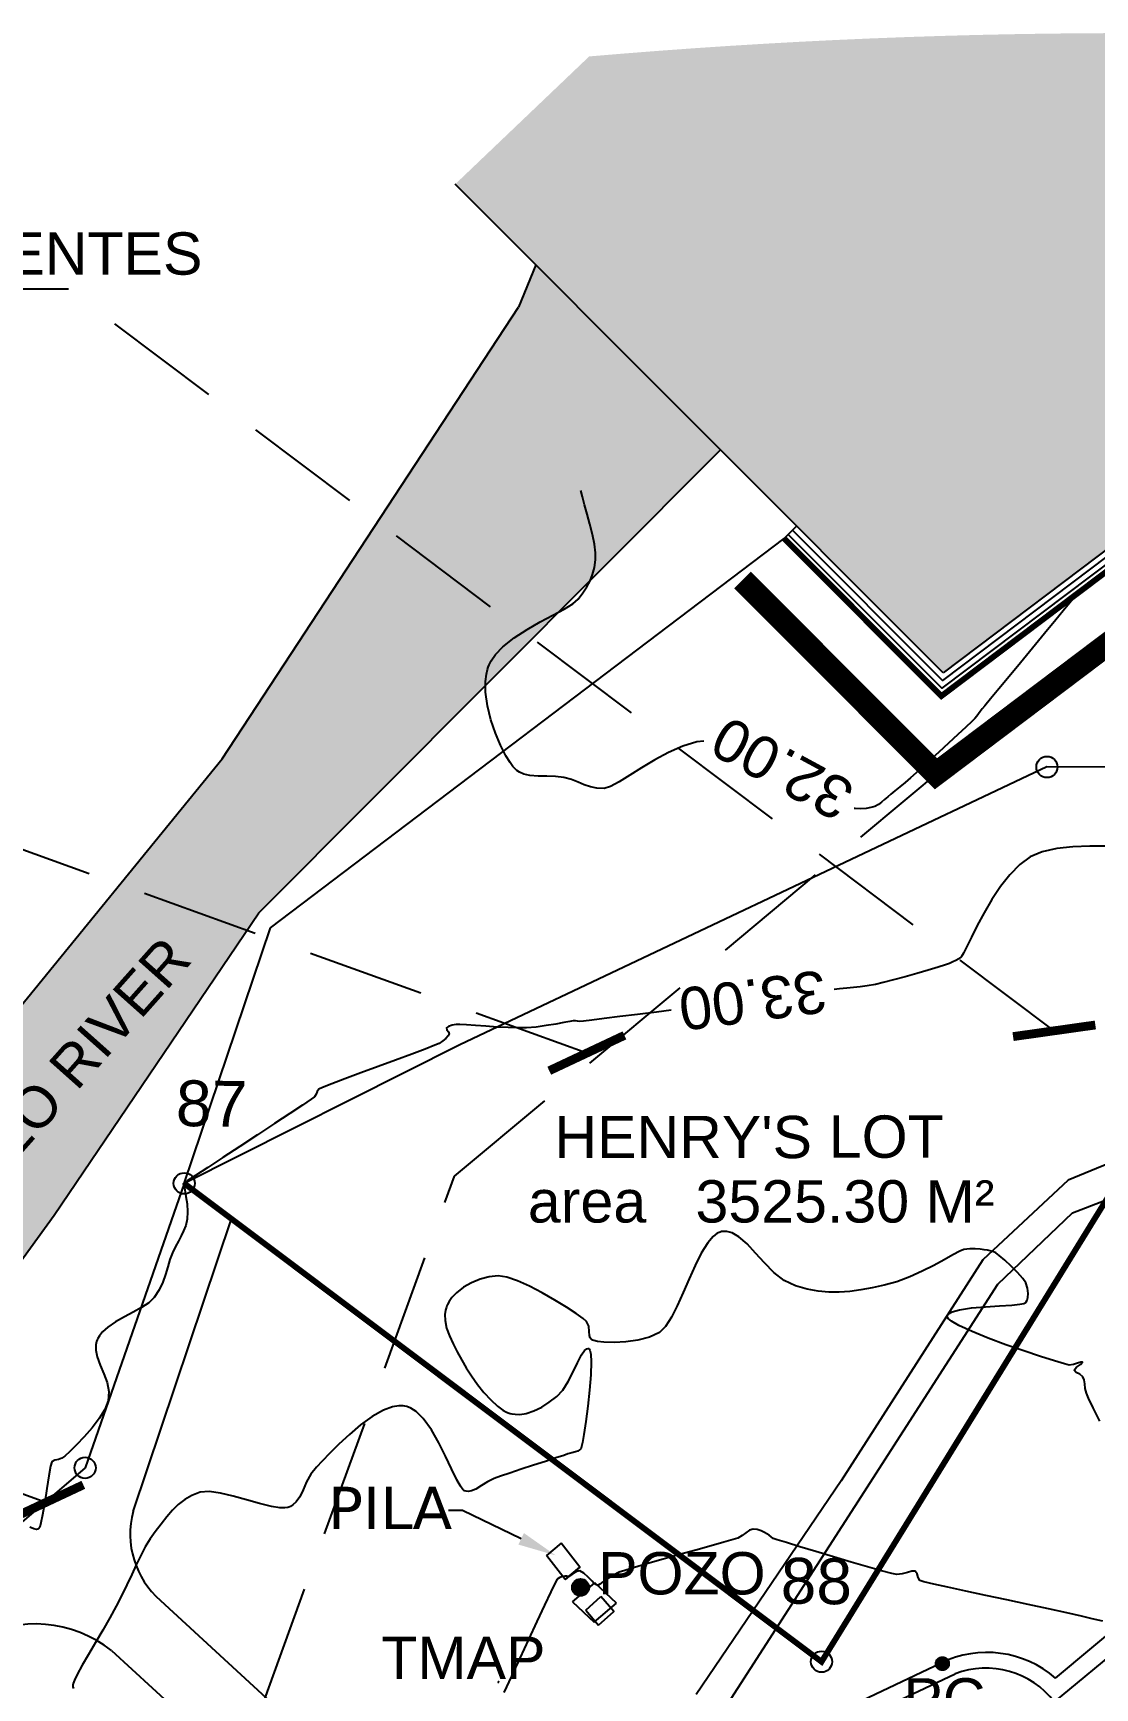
# Model space of a CAD drawing. Header units: millimetres. Extents: x 648844 to 649530, y 1246379 to 1246752.
# Drawn here: x 648963.3 to 649053.6, y 1246611.2 to 1246752 of the extents above; entities that cross this region are included whole.
import ezdxf
from ezdxf.enums import TextEntityAlignment as Align

# ---------------------------------------------------------------- set-up
doc = ezdxf.new("R2010")
doc.units = ezdxf.units.MM
doc.header["$LTSCALE"] = 20
doc.header["$MEASUREMENT"] = 0
for name, pattern in [('ACAD_ISO06W100', [36, 24, -3, 0, -3, 0, -3, 0, -3]), ('CENTER', [50.800000000000004, 31.75, -6.35, 6.35, -6.35]), ('HIDDEN', [0.375, 0.25, -0.125])]:
    doc.linetypes.add(name, pattern=pattern)
doc.layers.get('0').update_dxf_attribs({"linetype": 'CONTINUOUS'})
for name, color, linetype in [('acera', 8, 'CONTINUOUS'), ('ANDENES-TITO', 2, 'CONTINUOUS'), ('CAMINO', 6, 'CONTINUOUS'), ('CASA', 4, 'CONTINUOUS'), ('CONT-MJR2', 9, 'CONTINUOUS'), ('CONT-MNR2', 9, 'CONTINUOUS'), ('LAGO', 5, 'CONTINUOUS'), ('PE', 3, 'CONTINUOUS'), ('PI', 2, 'CONTINUOUS'), ('POLGENERAL', 4, 'CONTINUOUS'), ('POLIGONAL', 1, 'CONTINUOUS'), ('quebrada', 5, 'CONTINUOUS'), ('TANQUE', 5, 'CONTINUOUS'), ('TECHOS-CASITAS-REALES', 30, 'CONTINUOUS'), ('TEXTO', 3, 'CONTINUOUS')]:
    doc.layers.add(name, color=color, linetype=linetype)
doc.styles.add('MINIMO', font='arial.ttf', dxfattribs={"height": 3.6})
doc.styles.add('ROTULOS', font='arial.ttf', dxfattribs={"height": 3.9})
doc.styles.add('STYLE1', font='romand.shx')
doc.dimstyles.new('COTAS', dxfattribs={"dimtxt": 2.25, "dimasz": 2, "dimexe": 2, "dimexo": 1, "dimgap": 0.75, "dimtad": 1, "dimzin": 1, "dimdsep": 46, "dimtxsty": 'STYLE1', "dimblk": 'ARCHTICK', "dimcen": 2, "dimdle": 2, "dimclrd": 256, "dimclre": 256, "dimclrt": 2, "dimadec": 0, "dimazin": 0, "dimtfac": 1, "dimtix": 1, "dimtmove": 2, "dimatfit": 3, "dimldrblk": 'ARCHTICK', "dimfxl": 1, "dimlwd": -1, "dimlwe": -1, "dimarcsym": 0})

# ---------------------------------------------------------------- blocks, each defined once
blk = doc.blocks.new('*U3723')
at = {"layer": 'CONT-MNR2', "elevation": 32, "flags": 128}
for points in [[(646333.0016771115, 1246943.877862627), (646332.415182551, 1246943.816009126), (646331.2124305125, 1246943.457216586), (646330.0080969346, 1246942.928619154), (646328.8339062275, 1246942.295871135), (646327.7215828011, 1246941.624626836), (646326.7028510651, 1246940.980540562), (646325.8094354298, 1246940.429266618), (646325.0730603052, 1246940.03645931), (646324.5254501009, 1246939.867772944), (646323.907123994, 1246939.879423384), (646323.3561862943, 1246939.995202184), (646322.8367597007, 1246940.18001549), (646322.3129669111, 1246940.398769451), (646321.7489306243, 1246940.616370213), (646321.108773539, 1246940.797723924), (646320.3968538627, 1246940.888670141), (646319.6594636398, 1246940.902070525), (646318.923626323, 1246940.903364382), (646318.216365365, 1246940.957991017), (646317.6892913372, 1246941.084067138), (646317.3256609605, 1246941.248663811), (646317.1015669259, 1246941.399599824), (646316.9956663363, 1246941.488999843), (646316.9247433088, 1246941.557703656), (646316.7732126425, 1246941.728908225), (646316.5260991524, 1246942.06419338), (646316.171925154, 1246942.640893723), (646315.7158925765, 1246943.534056462), (646315.2792413129, 1246944.571873549), (646314.8985883408, 1246945.704227845), (646314.6105506397, 1246946.881002212), (646314.4517451875, 1246948.052079511), (646314.4423546547, 1246948.951160745), (646314.5162464599, 1246949.586593624), (646314.6084420364, 1246949.985688132), (646314.6682989441, 1246950.176674352), (646314.7399549778, 1246950.36318302), (646314.9237336369, 1246950.72770228), (646315.2909125123, 1246951.253447705), (646315.9242690123, 1246951.91577198), (646316.8891135852, 1246952.682800083), (646317.9712468317, 1246953.383833588), (646319.0902054872, 1246954.020636903), (646320.1655262877, 1246954.594974434), (646321.1167459682, 1246955.108610589), (646321.8634012649, 1246955.563309775), (646322.3250289132, 1246955.9608364), (646322.7286016685, 1246956.497525814), (646323.0645960176, 1246957.013526278), (646323.3362433984, 1246957.530614281), (646323.5467752477, 1246958.070566313), (646323.699423003, 1246958.655158863), (646323.7974181019, 1246959.306168421), (646323.7952976832, 1246959.908636102), (646323.6983114862, 1246960.646601387), (646323.5319504119, 1246961.471730641), (646323.3217053601, 1246962.335690232), (646323.0930672318, 1246963.190146524), (646322.8715269278, 1246963.986765887), (646322.6825753486, 1246964.677214685), (646322.5517033946, 1246965.213159285)], [(646365.0409203813, 1246956.737075863), (646364.9602864049, 1246956.639365601), (646364.7690516723, 1246956.407667797), (646364.41364784, 1246955.977130392), (646363.8296354325, 1246955.269731547), (646362.9607994908, 1246954.217387136), (646361.9872258594, 1246953.038177886), (646360.9619580051, 1246951.796291292), (646359.9380393948, 1246950.555914851), (646358.9685134945, 1246949.381236059), (646358.1064237711, 1246948.336442411), (646357.404813691, 1246947.485721403), (646356.9167267211, 1246946.893260533), (646356.6952063276, 1246946.623247295), (646356.5254406874, 1246946.404086558), (646356.383291584, 1246946.211747466), (646356.2373941581, 1246946.022947587), (646356.0563835509, 1246945.814404487), (646355.8008089699, 1246945.563548417), (646355.2923787143, 1246945.082713151), (646354.6049997892, 1246944.440234825), (646353.8125791992, 1246943.704449573), (646352.9890239491, 1246942.94369353), (646352.208241044, 1246942.226302832), (646351.5441374884, 1246941.620613615), (646351.0706202874, 1246941.194962013), (646350.5950842549, 1246940.778616346), (646350.1240067314, 1246940.373648162), (646349.6763301558, 1246939.994744358), (646349.2709969674, 1246939.656591827), (646348.9269496056, 1246939.373877463), (646348.6631305092, 1246939.161288162), (646348.3759211209, 1246938.911105362), (646348.1304733093, 1246938.68382627), (646347.8727989278, 1246938.487514723), (646347.548909829, 1246938.33023456), (646347.2114745033, 1246938.233793748), (646346.8104528836, 1246938.166219673), (646346.3627894912, 1246938.135951217), (646345.885428848, 1246938.151427268), (646345.7972507586, 1246938.163959952)]]:
    blk.add_lwpolyline(points, dxfattribs=at)
at = {"layer": 'CONT-MNR2', "color": 3, "insert": (646339.693181304, 1246941.563442627, 32), "char_height": 3.6, "attachment_point": 5, "rotation": 151.5696285891881, "style": 'MINIMO'}
blk.add_mtext('{32.00}', dxfattribs=at)
blk = doc.blocks.new('*U3726')
at = {"layer": 'CONT-MNR2', "elevation": 33, "flags": 128}
for points in [[(646367.2674356998, 1246934.947532474), (646365.8297924126, 1246934.957565469), (646364.3956101787, 1246934.898325206), (646363.0310728615, 1246934.74270688), (646361.8023643241, 1246934.463605687), (646360.7756684297, 1246934.033916821), (646359.8895138046, 1246933.389184535), (646359.0447499026, 1246932.526355983), (646358.2510418283, 1246931.510430704), (646357.5180546867, 1246930.40640824), (646356.8554535824, 1246929.279288132), (646356.27290362, 1246928.194069921), (646355.7800699042, 1246927.215753148), (646355.38661754, 1246926.409337354), (646355.1022116318, 1246925.839822081), (646354.9365172846, 1246925.572206868), (646354.6907392143, 1246925.371140498), (646354.4522922122, 1246925.223693374), (646354.1961306011, 1246925.101003462), (646353.897208704, 1246924.974208724), (646353.5613165089, 1246924.856870311), (646352.9358413948, 1246924.659869466), (646352.10110967, 1246924.408026041), (646351.1374476425, 1246924.126159887), (646350.1251816207, 1246923.839090854), (646349.144637913, 1246923.571638792), (646348.2761428271, 1246923.348623553), (646347.6000226716, 1246923.194864987), (646346.9141062414, 1246923.071786894), (646346.3051713088, 1246922.988032442), (646345.733810395, 1246922.92839359), (646345.1606160202, 1246922.877662298), (646344.5461807051, 1246922.820630524), (646344.0903565426, 1246922.769125126)], [(646330.2313678121, 1246920.989850118), (646328.9759164841, 1246920.834376885), (646327.3592743296, 1246920.634971715), (646325.8528433135, 1246920.450074318), (646324.533413031, 1246920.289256194), (646323.4777730767, 1246920.162088842), (646322.7627130458, 1246920.078143762), (646322.4650225331, 1246920.046992452), (646322.2620539037, 1246920.057450657), (646322.0844769133, 1246920.081211157), (646321.8817834655, 1246920.089649605), (646321.6189226405, 1246920.048426789), (646321.1076523835, 1246919.950459374), (646320.4158094598, 1246919.821152869), (646319.6112306339, 1246919.685912783), (646318.7617526709, 1246919.570144624), (646317.9352123354, 1246919.499253901), (646317.2373743058, 1246919.490619104), (646316.3807417299, 1246919.517177899), (646315.4376035279, 1246919.567662184), (646314.48024862, 1246919.630803857), (646313.5809659262, 1246919.695334816), (646312.8120443665, 1246919.74998696), (646312.2457728608, 1246919.783492186), (646311.9544403296, 1246919.784582393), (646311.5955843934, 1246919.716575288), (646311.2804291169, 1246919.616703269), (646311.1129593983, 1246919.490203588), (646311.1541084471, 1246919.337084212), (646311.2858397255, 1246919.163327564), (646311.3436835092, 1246918.98313258), (646311.2529135994, 1246918.815928973), (646311.0575278491, 1246918.604028289), (646310.7965850154, 1246918.379963092), (646310.509143855, 1246918.176265941), (646310.1342766215, 1246918.012865471), (646309.3148039371, 1246917.694880656), (646308.1632144406, 1246917.261433664), (646306.7919967712, 1246916.751646663), (646305.3136395677, 1246916.204641822), (646303.840631469, 1246915.659541307), (646302.4854611142, 1246915.155467288), (646301.3606171422, 1246914.731541931), (646300.5785881914, 1246914.426887406), (646300.2518629016, 1246914.280625879), (646300.1134447041, 1246914.080401069), (646300.035092626, 1246913.857486132), (646299.9063879717, 1246913.638277259), (646299.6051385578, 1246913.421006605), (646298.8703260222, 1246912.925003948), (646297.799337145, 1246912.213345605), (646296.4895587068, 1246911.349107896), (646295.0383774876, 1246910.395367139), (646293.543180268, 1246909.415199655), (646292.1013538281, 1246908.47168176), (646290.8102849484, 1246907.627889774), (646289.767360409, 1246906.946900017), (646289.0699669905, 1246906.491788807), (646288.815491473, 1246906.325632462), (646288.7942388734, 1246906.277922658), (646288.732337859, 1246906.234883202), (646288.7676643374, 1246906.090292008), (646288.8541702881, 1246905.708837267), (646288.9589897834, 1246905.160990191), (646289.0492568954, 1246904.517221995), (646289.0921056963, 1246903.848003891), (646289.0546702581, 1246903.223807093), (646288.9348071275, 1246902.69071299), (646288.761598077, 1246902.225527615), (646288.5490150185, 1246901.794809145), (646288.3110298631, 1246901.365115756), (646288.0616145222, 1246900.903005625), (646287.8147409072, 1246900.37503693), (646287.5997730623, 1246899.782538008), (646287.4136215769, 1246899.157103127), (646287.2215781796, 1246898.510689358), (646286.9889345996, 1246897.855253771), (646286.6809825655, 1246897.202753436), (646286.2630138067, 1246896.565145424), (646285.8032935729, 1246896.118484321), (646285.1886428087, 1246895.705914916), (646284.4755966929, 1246895.309661703), (646283.7206904043, 1246894.911949174), (646282.9804591219, 1246894.495001821), (646282.3114380244, 1246894.041044139), (646281.8654841197, 1246893.639285414), (646281.6020845792, 1246893.309481463), (646281.4671100058, 1246893.07391486), (646281.4131670996, 1246892.950995755), (646281.3634752107, 1246892.808476643), (646281.301118138, 1246892.523343425), (646281.2891147187, 1246892.095002508), (646281.3944067813, 1246891.521554515), (646281.6547554309, 1246890.798583478), (646281.9723169388, 1246890.065627737), (646282.2551365438, 1246889.319323969), (646282.411259485, 1246888.556308854), (646282.3487310017, 1246887.773219073), (646282.0556977924, 1246887.039439913), (646281.574680593, 1246886.256210233), (646280.9712253663, 1246885.465790159), (646280.310878076, 1246884.710439812), (646279.6591846853, 1246884.032419315), (646279.0816911573, 1246883.473988792), (646278.6439434558, 1246883.077408365), (646278.4114875435, 1246882.884938157), (646278.1054247642, 1246882.769069641), (646277.7989675947, 1246882.721280787), (646277.5460218836, 1246882.580669508), (646277.4373807118, 1246882.201396466), (646277.2961301189, 1246881.386132815), (646277.1315663041, 1246880.309296247), (646276.9529854672, 1246879.145304451), (646276.7696838069, 1246878.068575118), (646276.625890532, 1246877.387229313), (646276.5228304631, 1246877.039846272), (646276.4575178124, 1246876.907104993), (646276.4261028143, 1246876.874574603), (646276.3690958499, 1246876.846027156), (646276.2398224578, 1246876.828868894), (646276.0160633553, 1246876.880066207), (646275.6852387277, 1246877.0278015)]]:
    blk.add_lwpolyline(points, dxfattribs=at)
at = {"layer": 'CONT-MNR2', "color": 3, "insert": (646337.1633636385, 1246921.86027616, 33), "char_height": 3.6, "attachment_point": 5, "rotation": 187.4185580952257, "style": 'MINIMO'}
blk.add_mtext('{33.00}', dxfattribs=at)
blk = doc.blocks.new('*U3728')
at = {"layer": 'CONT-MNR2', "elevation": 34, "flags": 128}
blk.add_lwpolyline([(646366.702550892, 1246886.048726935), (646366.1364591743, 1246887.184294113), (646365.7341617745, 1246888.008709156), (646365.5502532407, 1246888.414365748), (646365.4517204199, 1246888.817969828), (646365.4045989619, 1246889.206447066), (646365.3577349903, 1246889.54935942), (646365.2599746275, 1246889.816268847), (646364.9867994501, 1246890.035303741), (646364.6721385258, 1246890.182236971), (646364.5122493632, 1246890.366859165), (646364.700407967, 1246890.622259532), (646365.0545933914, 1246890.869618515), (646365.2081177196, 1246891.050863589), (646365.0659632352, 1246891.063335436), (646364.7880226212, 1246890.968006879), (646364.4417502048, 1246890.85563064), (646364.0946003126, 1246890.816959442), (646363.6956434236, 1246890.916246805), (646362.8379944192, 1246891.170302238), (646361.6403611681, 1246891.547534434), (646360.2214515398, 1246892.016352085), (646358.699973403, 1246892.545163883), (646357.1946346274, 1246893.102378521), (646355.8241430818, 1246893.656404692), (646354.7072066348, 1246894.175651088), (646354.0759888368, 1246894.544777408), (646353.7954879586, 1246894.784016171), (646353.7145953984, 1246894.921810115), (646353.7088305148, 1246894.983439326), (646353.7279875083, 1246895.055037695), (646353.830827486, 1246895.185240765), (646354.1294630767, 1246895.350651487), (646354.7497148426, 1246895.522650009), (646355.7802932232, 1246895.675164537), (646356.9627473896, 1246895.778399498), (646358.1559160718, 1246895.853940623), (646359.2186380014, 1246895.923373646), (646359.8800335103, 1246895.989027842), (646360.2185271017, 1246896.0514175), (646360.3522248863, 1246896.101862325), (646360.3880965253, 1246896.130258312), (646360.4349179248, 1246896.191706275), (646360.5103360801, 1246896.327759377), (646360.5810110754, 1246896.559490226), (646360.6047064642, 1246896.905403364), (646360.5396173818, 1246897.365710029), (646360.3934808302, 1246897.816264488), (646360.1464282866, 1246898.190334318), (646359.7045981245, 1246898.686515477), (646359.1609352591, 1246899.228001366), (646358.6083846047, 1246899.737985384), (646358.139891076, 1246900.13966093), (646357.848399588, 1246900.356221405), (646357.6046984636, 1246900.472110198), (646357.3736736391, 1246900.539247171), (646357.1314032061, 1246900.579641541), (646356.853965256, 1246900.615302527), (646356.5074692077, 1246900.660454135), (646356.0898397592, 1246900.696756176), (646355.6248779197, 1246900.697371576), (646355.1363846984, 1246900.635463256), (646354.7729292571, 1246900.491222429), (646354.198928726, 1246900.190406795), (646353.4504439309, 1246899.777702823), (646352.5635356975, 1246899.297796981), (646351.5742648514, 1246898.795375738), (646350.5186922183, 1246898.315125562), (646349.432878624, 1246897.901732921), (646348.3528848939, 1246897.599884284), (646347.3248073419, 1246897.384513751), (646346.3582407527, 1246897.207789972), (646345.4344936587, 1246897.080251237), (646344.5348745915, 1246897.012435834), (646343.6406920839, 1246897.014882053), (646342.7332546677, 1246897.098128185), (646341.7938708754, 1246897.272712519), (646340.8038492389, 1246897.549173344), (646339.8367332425, 1246898.017318157), (646338.9642655927, 1246898.699065716), (646338.1650536543, 1246899.503121206), (646337.417704793, 1246900.338189811), (646336.700826374, 1246901.112976715), (646335.9930257626, 1246901.736187105), (646335.4189454444, 1246902.064270209), (646334.9766240469, 1246902.180207774), (646334.6735754473, 1246902.184579934), (646334.5190874238, 1246902.162699074), (646334.3953648027, 1246902.13060527), (646334.1521492358, 1246902.020956631), (646333.7972510456, 1246901.75189956), (646333.3407631414, 1246901.223324824), (646332.7931139312, 1246900.344072958), (646332.2659285697, 1246899.292538663), (646331.7537984782, 1246898.14429249), (646331.2513150774, 1246896.974904987), (646330.7530697887, 1246895.859946705), (646330.2536540328, 1246894.874988194), (646329.7476592312, 1246894.095600002), (646329.2296768045, 1246893.597352679), (646328.3816457343, 1246893.198676964), (646327.3978528592, 1246892.938340928), (646326.3654096879, 1246892.794938219), (646325.3714277289, 1246892.747062483), (646324.5030184913, 1246892.773307367), (646323.9572423942, 1246892.83328505), (646323.6640680426, 1246892.893815147), (646323.5343850565, 1246892.939003038), (646323.4913642141, 1246892.962533578), (646323.434908877, 1246893.008119151), (646323.3516243539, 1246893.121294942), (646323.2841143907, 1246893.335774733), (646323.2546632176, 1246893.676390417), (646323.2152898816, 1246894.128205472), (646323.043584036, 1246894.528883718), (646322.7444269905, 1246894.78481719), (646322.1465718668, 1246895.208984583), (646321.3206185657, 1246895.747951302), (646320.3371669878, 1246896.348282749), (646319.2668170342, 1246896.956544328), (646318.1801686055, 1246897.519301444), (646317.1478216025, 1246897.983119499), (646316.2403759263, 1246898.294563898), (646315.5284314774, 1246898.400200044), (646314.7584277011, 1246898.318763181), (646313.9871509703, 1246898.121846644), (646313.2444411189, 1246897.822377683), (646312.5601379807, 1246897.433283545), (646311.96408139, 1246896.967491477), (646311.5708259996, 1246896.548322425), (646311.3346714057, 1246896.211143542), (646311.2088095752, 1246895.977050749), (646311.1560671853, 1246895.857522546), (646311.1105199397, 1246895.736781412), (646311.0408461345, 1246895.49273048), (646310.9866022931, 1246895.120510214), (646310.9989110734, 1246894.613525801), (646311.1306067188, 1246893.964280532), (646311.365986495, 1246893.299957275), (646311.67767665, 1246892.622870987), (646312.0383034309, 1246891.935336626), (646312.4204930856, 1246891.239669149), (646312.7991561455, 1246890.590072381), (646313.2517812052, 1246889.889319062), (646313.7609191666, 1246889.174688412), (646314.3091209319, 1246888.483459653), (646314.8789374027, 1246887.852912008), (646315.4529194816, 1246887.320324698), (646315.9033785881, 1246886.989837928), (646316.2302695301, 1246886.810255465), (646316.4408870342, 1246886.72752286), (646316.5435840703, 1246886.69814797), (646316.679221436, 1246886.668208583), (646316.9502144506, 1246886.629912109), (646317.3557368468, 1246886.623370824), (646317.8938921393, 1246886.701122338), (646318.5609251241, 1246886.918972624), (646319.2196237007, 1246887.247150286), (646319.8677975885, 1246887.6602193), (646320.503256506, 1246888.132743649), (646321.0147605897, 1246888.681822788), (646321.4757491685, 1246889.413956376), (646321.8917487486, 1246890.226191549), (646322.2682858366, 1246891.015575445), (646322.6108869385, 1246891.6791552), (646322.8642477223, 1246892.050255697), (646323.0440384928, 1246892.200793646), (646323.1596908454, 1246892.227946781), (646323.2163872097, 1246892.21709083), (646323.2576699718, 1246892.19073169), (646323.3255106227, 1246892.073474621), (646323.392995738, 1246891.751377168), (646323.4260959827, 1246891.09136345), (646323.3912750755, 1246889.986629525), (646323.291518651, 1246888.688816789), (646323.1479627175, 1246887.324051251), (646322.9817432838, 1246886.018458919), (646322.8139963584, 1246884.898165804), (646322.692902422, 1246884.220103426), (646322.6168274378, 1246883.881202047), (646322.5756687538, 1246883.751186443), (646322.5584640678, 1246883.717981259), (646322.521148298, 1246883.670953688), (646322.4388948581, 1246883.591786462), (646322.2981437147, 1246883.503785139), (646322.0827642349, 1246883.425732379), (646321.7791064873, 1246883.352477122), (646321.4502853748, 1246883.255909407), (646321.092893549, 1246883.13321136), (646320.4214205475, 1246882.911167484), (646319.5318315872, 1246882.619557788), (646318.5200918845, 1246882.288162282), (646317.4821666564, 1246881.946760976), (646316.5140211197, 1246881.625133879), (646315.7116204905, 1246881.353061002), (646315.1709299863, 1246881.160322353), (646314.6032331417, 1246880.881862429), (646314.0939761268, 1246880.557530793), (646313.6202434446, 1246880.266804301), (646313.2514356046, 1246880.111827258), (646312.9730674628, 1246880.067567787), (646312.7838996697, 1246880.081871702), (646312.6876890915, 1246880.104074172), (646312.6323950517, 1246880.128600686), (646312.5129273267, 1246880.230566783), (646312.31187514, 1246880.503522151), (646312.0039936122, 1246881.05710018), (646311.5572493037, 1246881.980188597), (646311.0444463289, 1246883.064588895), (646310.4684889728, 1246884.207997277), (646309.8322815198, 1246885.308109948), (646309.1387282549, 1246886.262623111), (646308.5445483379, 1246886.852653846), (646308.0769424783, 1246887.159547939), (646307.7550914091, 1246887.287282329), (646307.5912014284, 1246887.32563573), (646307.4242499248, 1246887.34787719), (646307.078666905, 1246887.350800947), (646306.5352420202, 1246887.259436722), (646305.775533942, 1246886.981699221), (646304.7943193936, 1246886.43283228), (646303.810291836, 1246885.723233426), (646302.8580319154, 1246884.920803067), (646301.9721202767, 1246884.093441611), (646301.1871375659, 1246883.309049465), (646300.537664429, 1246882.635527038), (646300.0582815115, 1246882.140774739), (646299.5749923239, 1246881.527793884), (646299.2252946409, 1246880.869065985), (646298.9367941162, 1246880.212611084), (646298.637096403, 1246879.606449225), (646298.340627256, 1246879.190000196), (646298.0608694925, 1246878.933745095), (646297.8383408507, 1246878.795376323), (646297.7145320256, 1246878.737084806), (646297.6123610461, 1246878.701486117), (646297.3739348071, 1246878.660214017), (646296.9394948926, 1246878.665165357), (646296.2404290421, 1246878.774301128), (646295.2245015857, 1246879.027785331), (646294.1161028766, 1246879.349478985), (646292.9853174574, 1246879.673101159), (646291.9022298711, 1246879.932370918), (646290.9369246606, 1246880.061007332), (646290.1594863682, 1246879.992729467), (646289.4589217101, 1246879.730757259), (646288.8502593997, 1246879.38217711), (646288.3096984114, 1246878.955581228), (646287.8134377195, 1246878.459561819), (646287.3376762985, 1246877.90271109), (646286.8586131226, 1246877.293621249), (646286.3524471663, 1246876.640884502), (646285.9114631539, 1246876.021904512), (646285.5033639603, 1246875.343651553), (646285.1153449187, 1246874.610953797), (646284.7346013625, 1246873.828639412), (646284.3483286253, 1246873.001536571), (646283.9437220402, 1246872.134473443), (646283.5079769406, 1246871.232278201), (646283.0282886602, 1246870.299779015), (646282.4811538396, 1246869.310436256), (646281.8783027182, 1246868.266330855), (646281.2597810278, 1246867.215221816), (646280.6656345001, 1246866.204868148), (646280.1359088667, 1246865.283028854), (646279.7106498592, 1246864.497462941), (646279.4725693554, 1246863.999221097), (646279.3670382533, 1246863.717543091), (646279.3362655184, 1246863.579299965), (646279.3337146485, 1246863.526187283), (646279.3417565651, 1246863.451085128), (646279.3853272897, 1246863.306735459)], dxfattribs=at)
blk = doc.blocks.new('_ArchTick')
at = {"color": 0, "linetype": 'ByBlock', "const_width": 0.15}
blk.add_lwpolyline([(-0.5, -0.5), (0.5, 0.5)], dxfattribs=at)

msp = doc.modelspace()

# ---------------------------------------------------------------- hatches: boundary and pattern name
h = msp.add_hatch(color=7)
h.set_gradient(color1=(204, 230, 255), color2=(224, 240, 255), one_color=1, tint=0.9399999976158142, name='SPHERICAL')
h.paths.add_polyline_path([(649010.5619351247, 1246749.99223549), (649042.616387034, 1246719.222435014), (649052.3524708281, 1246725.682515845), (649088.1585019963, 1246730.396469277), (649141.429704506, 1246716.488003822), (649147.444634422, 1246712.103423373), (649149.9906931088, 1246691.608974999), (649157.1123490396, 1246678.584779205), (649172.5840887902, 1246666.146571781), (649207.1846049778, 1246647.678832423), (649218.0259116513, 1246641.3386659), (649238.0422064839, 1246638.894285453), (649271.4150745537, 1246640.600030914), (649294.4918285101, 1246649.467000983), (649301.3408441016, 1246650.297847639), (649308.3767561859, 1246647.805063515), (649312.3121750853, 1246645.984236344), (649333.8463574749, 1246648.819265238), (649342.8436719654, 1246647.414633622), (649363.9444726646, 1246643.365770122), (649368.846918188, 1246651.358571395, 0.1793078541531171)])
h.paths.add_polyline_path([(649368.8469181882, 1246651.358571395), (649363.9444726646, 1246643.365770122), (649379.3107622282, 1246640.417255995), (649387.5029723499, 1246635.170088265), (649388.3286442109, 1246636.66181779, 0.01140967867800628)])
h = msp.add_hatch(color=7)
h.set_gradient(color1=(133, 163, 255), color2=(199, 213, 255), one_color=1, tint=0.8899999856948853, name='HEMISPHERICAL')
h.paths.add_polyline_path([(649218.0259116519, 1246641.3386659), (649207.18460497, 1246647.678832426), (649172.5840887913, 1246666.146571779), (649157.1123490405, 1246678.584779205), (649149.9906931089, 1246691.608974998), (649147.4446344218, 1246712.103423373), (649141.4297045061, 1246716.488003822), (649088.1585019958, 1246730.396469277), (649052.3524708276, 1246725.682515845), (649042.6163870341, 1246719.222435014), (649010.5619351248, 1246749.99223549), (648999.1732251522, 1246739.130182152), (649040.6634462465, 1246697.574817532), (649059.2441710216, 1246711.588514237), (649082.1309792871, 1246714.915163072), (649109.0505295169, 1246708.266937249), (649133.3558158798, 1246701.722564809), (649135.3207198037, 1246686.064342211), (649143.840993719, 1246667.459761496), (649156.1100393926, 1246655.872275531), (649173.9551178665, 1246646.715700846), (649189.3990515457, 1246638.724920062), (649190.5027150232, 1246638.153878182), (649195.5263643666, 1246635.554612896), (649206.5759416184, 1246630.506605996), (649213.4160809132, 1246627.416900975), (649236.5278350944, 1246623.625955561), (649258.6627279944, 1246622.97981355), (649267.1900267433, 1246619.882025058), (649278.3482552893, 1246621.411938281), (649284.4587226196, 1246628.813500835), (649299.8297038748, 1246635.404400934), (649309.7593957625, 1246631.624391629), (649314.0561207143, 1246626.616614151), (649322.1945292437, 1246630.59166767), (649333.1351919147, 1246633.212878967), (649346.1419156418, 1246631.226456798), (649374.8781211439, 1246625.497671674), (649383.288356347, 1246622.443865895), (649387.5029723499, 1246635.170088264), (649379.3107622284, 1246640.417255995), (649363.9444726645, 1246643.365770122), (649362.6749634203, 1246641.296000033), (649363.3439182973, 1246640.885679541), (649360.4509346084, 1246637.329303784), (649362.0060085435, 1246641.706320526), (649362.6749634204, 1246641.296000033), (649363.9444726645, 1246643.365770122), (649342.8436719608, 1246647.414633623), (649333.8463574748, 1246648.819265238), (649312.3121750852, 1246645.984236344), (649308.3767561814, 1246647.805063515), (649301.3408441014, 1246650.297847639), (649294.4918285109, 1246649.467000984), (649271.4150745537, 1246640.600030914), (649238.0422064862, 1246638.894285453)])
at = {"layer": 'acera'}
h = msp.add_hatch(color=256, dxfattribs=at)
h.set_gradient(color1=(133, 163, 255), color2=(163, 186, 255), one_color=1, tint=0.8199999928474426, name='SPHERICAL')
h.paths.add_polyline_path([(649021.7357568103, 1246716.53222521), (649006.0307905276, 1246732.261849758), (649004.5647592741, 1246728.671412281), (648979.3321873238, 1246690.234583423), (648970.627121368, 1246679.541469247), (648981.4502905617, 1246675.640809201), (648982.4659491729, 1246677.139631328)])
h.paths.add_polyline_path([(648965.0533937644, 1246651.443671035), (648981.4502905617, 1246675.6408092), (648970.6271213682, 1246679.541469247), (648960.5431873238, 1246667.154583423), (648932.6061873236, 1246641.045583423), (648922.6103135705, 1246628.903202583), (648940.1570008937, 1246618.050172204), (648945.8559079069, 1246624.972858608)])
h.paths.add_polyline_path([(648940.157000894, 1246618.050172204), (648922.6103135705, 1246628.903202583), (648901.1121873232, 1246602.788583422), (648894.4245540755, 1246598.019642673), (648906.7961690124, 1246583.012113937), (648907.6742746587, 1246581.946917858), (648914.3619079071, 1246586.715858608)])
h.paths.add_polyline_path([(648915.1812681956, 1246595.764721456), (648923.2317243863, 1246595.641551971), (648923.3231095112, 1246601.614556886), (648915.2726533205, 1246601.737726372)], flags=24)
h.paths.add_polyline_path([(648953.1756271488, 1246644.966057217), (648978.2300360091, 1246673.109481209), (648974.1723543179, 1246676.721792779), (648949.1179454576, 1246648.578368787)], flags=8)
h.paths.add_polyline_path([(648953.1756271488, 1246644.966057217), (648978.2300360091, 1246673.109481209), (648974.1723543179, 1246676.721792779), (648949.1179454576, 1246648.578368787)], flags=24)
at = {"layer": 'TEXTO'}
h = msp.add_hatch(color=256, dxfattribs=at)
edge = h.paths.add_edge_path()
edge.add_arc((649009.8351873235, 1246619.768583423), 0.72, 0, 360)
h = msp.add_hatch(color=256, dxfattribs=at)
edge = h.paths.add_edge_path()
edge.add_arc((649009.8351873235, 1246619.768583423), 0.72, 0, 360)
h = msp.add_hatch(color=256, dxfattribs=at)
edge = h.paths.add_edge_path()
edge.add_arc((649009.8351873235, 1246619.768583423), 0.72, 0, 360)
h = msp.add_hatch(color=256, dxfattribs=at)
edge = h.paths.add_edge_path()
edge.add_arc((649040.6092659564, 1246613.283693731), 0.5590994915223721, 0, 360)

# ---------------------------------------------------------------- linework, layer by layer
at = {"layer": 'acera', "color": 1, "linetype": 'HIDDEN', "ltscale": 2}
for p, q in [((648999.1082479457, 1246654.76005508), (649040.861595646, 1246689.580417833)), ((648982.9441852459, 1246610.212544179), (648999.1082479457, 1246654.76005508))]:
    msp.add_line(p, q, dxfattribs=at)
at = {"layer": 'acera', "color": 253}
for p, q in [((648971.77419499, 1246626.234089163), (648980.1419477622, 1246651.113711619)), ((648974.0928927399, 1246618.659145425), (648992.8680294737, 1246601.392017409)), ((649050.2346002967, 1246612.060144353), (649056.4162551366, 1246617.211266806)), ((648969.9288353284, 1246614.395973474), (648988.899470491, 1246597.034992348))]:
    msp.add_line(p, q, dxfattribs=at)
at = {"layer": 'acera', "color": 4}
msp.add_line((649050.1497170811, 1246610.040253284), (649056.1732398478, 1246615.025071128), dxfattribs=at)
at = {"layer": 'acera', "color": 253}
for centre, radius, start, end in [((648979.0199831204, 1246624.309682354), 7.496985207106172, 165.1262064225847, 228.9125960773579), ((648963.4403617505, 1246606.229220396), 10.43053906611934, 51.53290891144083, 118.864964758759)]:
    msp.add_arc(centre, radius, start, end, dxfattribs=at)
at = {"layer": 'ANDENES-TITO', "color": 253}
msp.add_line((649011.6312718092, 1246599.709173904), (649040.4996527692, 1246613.343175694), dxfattribs=at)
at = {"layer": 'ANDENES-TITO', "color": 4}
msp.add_line((649012.356160868, 1246598.568004479), (649041.6813597907, 1246612.419287976), dxfattribs=at)
at = {"layer": 'ANDENES-TITO', "color": 253}
msp.add_arc((649044.3900986628, 1246605.288501249), 8.945018148323369, 49.20302516077571, 115.7807625738612, dxfattribs=at)
at = {"layer": 'ANDENES-TITO', "color": 4}
msp.add_arc((649044.2934403565, 1246605.455787534), 7.437291394751695, 38.05488487749483, 110.5615843409976, dxfattribs=at)
at = {"layer": 'CAMINO', "color": 8}
for p, q in [((649061.7551873235, 1246658.726583423, 0.8290000000000006), (649051.2971873236, 1246654.406583423, 0.8290000000000006)), ((649051.6641873235, 1246651.640583423, 1.419000000000004), (649061.5981873235, 1246655.455583423, 1.419000000000004)), ((649051.2971873236, 1246654.406583423, 0.8290000000000006), (649044.0421873236, 1246647.637583423, 0.8290000000000006)), ((649045.3141873234, 1246645.561583423, 1.419000000000004), (649051.6641873235, 1246651.640583423, 1.419000000000004)), ((649044.0421873236, 1246647.637583423, 0.8290000000000006), (649031.9851873235, 1246628.822583423, 0.8290000000000006)), ((649033.1611873235, 1246626.662583423, 1.419000000000004), (649045.3141873234, 1246645.561583423, 1.419000000000004)), ((649031.9851873235, 1246628.822583423, 0.8290000000000006), (649019.6781873235, 1246610.644583423, 0.8290000000000006)), ((649022.1441873235, 1246609.534583423, 1.419000000000004), (649033.1611873235, 1246626.662583423, 1.419000000000004))]:
    msp.add_line(p, q, dxfattribs=at)
at = {"layer": 'CASA', "color": 4}
for p, q in [((649008.1791873235, 1246623.524583423), (649006.935600401, 1246622.483249871)), ((649008.1791873235, 1246623.524583423, 35.03), (649006.935600401, 1246622.483249871, 35.03)), ((649008.1791873235, 1246623.524583423, 2.355000000000004), (649006.935600401, 1246622.483249871, 2.355000000000004)), ((649008.5131873236, 1246620.436583423), (649006.935600401, 1246622.483249871)), ((649008.5131873236, 1246620.436583423, 35.03), (649006.935600401, 1246622.483249871, 35.03)), ((649008.5131873236, 1246620.436583423, 2.355000000000004), (649006.935600401, 1246622.483249871, 2.355000000000004)), ((649009.7561873235, 1246621.479583423, 34.909), (649008.5131873236, 1246620.436583423, 35.03)), ((649009.7561873235, 1246621.479583423, 2.234000000000002), (649008.5131873236, 1246620.436583423, 2.355000000000004)), ((649010.2806090976, 1246617.835258032), (649011.5691873234, 1246618.986583423)), ((649010.2806090976, 1246617.835258032, 35.114), (649011.5691873234, 1246618.986583423, 35.114)), ((649010.2806090976, 1246617.835258032, 2.439000000000007), (649011.5691873234, 1246618.986583423, 2.439000000000007)), ((649010.2806090976, 1246617.835258032), (649011.3701873235, 1246616.562583423)), ((649010.2806090976, 1246617.835258032, 35.114), (649011.3701873235, 1246616.562583423, 35.114)), ((649011.3701873235, 1246616.562583423), (649012.6591873235, 1246617.713583423)), ((649011.3701873235, 1246616.562583423, 35.114), (649012.6591873235, 1246617.713583423, 35.114))]:
    msp.add_line(p, q, dxfattribs=at)
for points in [[(649008.5131873236, 1246620.436583423), (649009.7561873235, 1246621.479583423), (649008.1791873235, 1246623.524583423)], [(649011.3701873235, 1246616.562583423), (649012.6591873235, 1246617.713583423), (649011.5691873234, 1246618.986583423)]]:
    msp.add_lwpolyline(points, dxfattribs=at)
for points, elevation in [([(649008.5131873236, 1246620.436583423), (649009.7561873235, 1246621.479583423), (649008.1791873235, 1246623.524583423)], 35.03), ([(649008.5131873236, 1246620.436583423), (649009.7561873235, 1246621.479583423), (649008.1791873235, 1246623.524583423)], 2.355000000000004), ([(649011.3701873235, 1246616.562583423), (649012.6591873235, 1246617.713583423), (649011.5691873234, 1246618.986583423)], 35.114)]:
    msp.add_lwpolyline(points, dxfattribs=dict(at, elevation=elevation))
for centre in [(649009.8351873235, 1246619.768583423), (649009.8351873235, 1246619.768583423, 35.405), (649009.8351873235, 1246619.768583423, 2.730000000000004)]:
    msp.add_circle(centre, 0.72, dxfattribs=at)
at = {"layer": 'CONT-MJR2', "elevation": 35, "flags": 128}
msp.add_lwpolyline([(649054.2606754599, 1246616.886060765), (649053.3434428264, 1246617.10094365), (649052.4509309201, 1246617.325528012), (649051.1854665317, 1246617.616120707), (649049.6421183854, 1246617.955406301), (649047.915955207, 1246618.326069365), (649046.102045721, 1246618.710794467), (649044.2954586527, 1246619.092266175), (649042.5912627267, 1246619.453169059), (649041.0845266685, 1246619.776187686), (649039.8703192027, 1246620.044006627), (649039.0437090544, 1246620.239310449), (649038.6997649486, 1246620.344783721), (649038.5348287568, 1246620.61535944), (649038.4511991505, 1246620.931762694), (649038.2855079788, 1246621.153655687), (649038.0188522357, 1246621.157432982), (649037.6408382881, 1246621.043339332), (649037.1967455472, 1246620.910918285), (649036.7318534236, 1246620.859713389), (649036.2949205433, 1246620.950129469), (649035.4261469846, 1246621.180421964), (649034.2363319572, 1246621.516258486), (649032.8362746709, 1246621.923306649), (649031.3367743356, 1246622.367234067), (649029.8486301609, 1246622.813708354), (649028.4826413568, 1246623.228397123), (649027.349607133, 1246623.576967988), (649026.5603266993, 1246623.825088563), (649026.2255992654, 1246623.938426462), (649026.0332649318, 1246624.06351723), (649025.8778945288, 1246624.198328482), (649025.686758314, 1246624.327192955), (649025.4684252213, 1246624.446888233), (649025.1819541298, 1246624.589262839), (649024.8552969913, 1246624.700754418), (649024.5164057567, 1246624.727800615), (649024.2010145, 1246624.623876024), (649023.9022568279, 1246624.420542859), (649023.5841839911, 1246624.181370195), (649023.2108472398, 1246623.969927108), (649022.815842749, 1246623.840433844), (649022.0258561647, 1246623.609438797), (649020.9378858708, 1246623.301502756), (649019.6489302502, 1246622.941186508), (649018.2559876865, 1246622.553050843), (649016.8560565623, 1246622.161656547), (649015.5461352614, 1246621.79156441), (649014.4232221671, 1246621.46733522), (649013.5843156623, 1246621.213529765), (649013.1264141307, 1246621.054708833), (649012.6370494424, 1246620.806324554), (649012.1486171059, 1246620.512261566), (649011.7202122089, 1246620.230304203), (649011.4604199469, 1246620.052285434), (649011.333808499, 1246619.965922714), (649011.2889840626, 1246619.937734714), (649011.2798650853, 1246619.933843682), (649011.2670501827, 1246619.934918032), (649011.2334973452, 1246619.945641323), (649011.1743286637, 1246619.974387276), (649011.1096476618, 1246620.011777821), (649011.0335622794, 1246620.067698284), (649010.9591551857, 1246620.128067359), (649010.808411786, 1246620.295453805), (649010.4832746391, 1246620.640240544), (649010.0989592883, 1246620.988341372), (649009.7706812768, 1246621.165670082), (649009.4932245121, 1246621.114476148), (649009.2135413787, 1246620.956031367), (649008.975100135, 1246620.784783018), (649008.8213690391, 1246620.695178378), (649008.652084597, 1246620.711708983), (649008.4812765063, 1246620.731615172), (649008.2985705147, 1246620.694993486), (649008.0612159577, 1246620.612683881), (649007.8417169593, 1246620.470320436), (649007.6722700559, 1246620.157989219), (649007.296577981, 1246619.385946198), (649006.7611019964, 1246618.256652673), (649006.1123033641, 1246616.872569947), (649005.3966433457, 1246615.336159319), (649004.6605832032, 1246613.749882094), (649003.9505841985, 1246612.21619957), (649003.3131075935, 1246610.837573051)], dxfattribs=at)
at = {"layer": 'LAGO', "color": 150}
for p, q in [((649040.6634462465, 1246697.574817532), (648999.1732251523, 1246739.130182152)), ((649059.2441710214, 1246711.588514237), (649040.6634462465, 1246697.574817532))]:
    msp.add_line(p, q, dxfattribs=at)
for points in [[(649345.9303304587, 1246630.683211805), (649333.1548570512, 1246632.702780452), (649322.3647486039, 1246630.117639587), (649313.9281429172, 1246625.996937242), (649309.462326283, 1246631.201788894), (649299.8408650244, 1246634.864461764), (649284.7675441877, 1246628.401195031), (649278.6098993006, 1246620.942486661), (649267.1354136034, 1246619.369211179), (649258.5675477711, 1246622.481736841), (649236.4799525039, 1246623.126498182), (649213.2388737057, 1246626.924157288), (649195.3073053547, 1246635.104269737), (649173.7258076811, 1246646.270661714), (649155.818088703, 1246655.459378161), (649143.4263915871, 1246667.162702138), (649134.8335423103, 1246685.925755948), (649132.9009396944, 1246701.326571014), (649108.9254154454, 1246707.782152642), (649082.1060486326, 1246714.405636522), (649059.4431764554, 1246711.111537299), (649040.6170266055, 1246696.912739495), (649027.8577570118, 1246709.692042335)], [(649345.9303304587, 1246630.683211805), (649333.1548570512, 1246632.702780452), (649322.3647486039, 1246630.117639587), (649313.9281429172, 1246625.996937242), (649309.462326283, 1246631.201788894), (649299.8408650244, 1246634.864461764), (649284.7675441877, 1246628.401195031), (649278.6098993006, 1246620.942486661), (649267.1354136034, 1246619.369211179), (649258.5675477711, 1246622.481736841), (649236.4799525039, 1246623.126498182), (649213.2388737057, 1246626.924157288), (649195.3073053547, 1246635.104269737), (649173.7258076811, 1246646.270661714), (649155.818088703, 1246655.459378161), (649143.4263915871, 1246667.162702138), (649134.8335423103, 1246685.925755948), (649132.9009396944, 1246701.326571014), (649108.9254154454, 1246707.782152642), (649082.1060486326, 1246714.405636522), (649059.4431764554, 1246711.111537299), (649040.6170266055, 1246696.912739495), (649027.8577570118, 1246709.692042335)], [(649346.5051873235, 1246629.560583423), (649333.1941873234, 1246631.682583423), (649322.7051873235, 1246629.169583423), (649313.6721873236, 1246624.757583423), (649308.8681873236, 1246630.356583423), (649299.8631873236, 1246633.784583423), (649285.3851873236, 1246627.576583423), (649279.1331873236, 1246620.003583423), (649267.0261873235, 1246618.343583423), (649258.3771873235, 1246621.485583423), (649236.3841873235, 1246622.127583423), (649212.9451873235, 1246625.957583423), (649194.8691873235, 1246634.203583423), (649173.2671873235, 1246645.380583423), (649155.2341873235, 1246654.633583423), (649142.5971873235, 1246666.568583423), (649133.8591873235, 1246685.648583423), (649131.9911873236, 1246700.534583423), (649108.6751873235, 1246706.812583423), (649082.0561873235, 1246713.386583423), (649059.8411873236, 1246710.157583423), (649040.5241873235, 1246695.588583423), (649027.1491873235, 1246708.984583423)], [(649345.8292301097, 1246630.192884366), (649333.1745221873, 1246632.192681937), (649322.5349679637, 1246629.643611505), (649313.8001651204, 1246625.377260332), (649309.1652568033, 1246630.779186158), (649299.852026174, 1246634.324522593), (649285.0763657556, 1246627.988889227), (649278.8715433121, 1246620.473035042), (649267.0808004634, 1246618.856397301), (649258.4723675473, 1246621.983660132), (649236.4320699137, 1246622.627040802), (649213.0920305146, 1246626.440870355), (649195.0882463391, 1246634.65392658), (649173.4964975023, 1246645.825622568), (649155.5261380132, 1246655.046480792), (649143.0117894553, 1246666.86564278), (649134.3463648169, 1246685.787169686), (649132.446063509, 1246700.930577218), (649108.8003013844, 1246707.297368032), (649082.0811179781, 1246713.896109973), (649059.6421818895, 1246710.634560361), (649040.5706069645, 1246696.250661459), (649027.5034721676, 1246709.338312879)], [(649345.8292301097, 1246630.192884366), (649333.1745221873, 1246632.192681937), (649322.5349679637, 1246629.643611505), (649313.8001651204, 1246625.377260332), (649309.1652568033, 1246630.779186158), (649299.852026174, 1246634.324522593), (649285.0763657556, 1246627.988889227), (649278.8715433121, 1246620.473035042), (649267.0808004634, 1246618.856397301), (649258.4723675473, 1246621.983660132), (649236.4320699137, 1246622.627040802), (649213.0920305146, 1246626.440870355), (649195.0882463391, 1246634.65392658), (649173.4964975023, 1246645.825622568), (649155.5261380132, 1246655.046480792), (649143.0117894553, 1246666.86564278), (649134.3463648169, 1246685.787169686), (649132.446063509, 1246700.930577218), (649108.8003013844, 1246707.297368032), (649082.0811179781, 1246713.896109973), (649059.6421818895, 1246710.634560361), (649040.5706069645, 1246696.250661459), (649027.5034721676, 1246709.338312879)]]:
    msp.add_lwpolyline(points, dxfattribs=at)
at = {"layer": 'LAGO', "color": 150, "const_width": 0.5}
msp.add_lwpolyline([(649346.5051873235, 1246629.560583423), (649333.1941873234, 1246631.682583423), (649322.7051873235, 1246629.169583423), (649313.6721873236, 1246624.757583423), (649308.8681873236, 1246630.356583423), (649299.8631873236, 1246633.784583423), (649285.3851873236, 1246627.576583423), (649279.1331873236, 1246620.003583423), (649267.0261873235, 1246618.343583423), (649258.3771873235, 1246621.485583423), (649236.3841873235, 1246622.127583423), (649212.9451873235, 1246625.957583423), (649194.8691873235, 1246634.203583423), (649173.2671873235, 1246645.380583423), (649155.2341873235, 1246654.633583423), (649142.5971873235, 1246666.568583423), (649133.8591873235, 1246685.648583423), (649131.9911873236, 1246700.534583423), (649108.6751873235, 1246706.812583423), (649082.0561873235, 1246713.386583423), (649059.8411873236, 1246710.157583423), (649040.5241873235, 1246695.588583423), (649027.1491873235, 1246708.984583423)], dxfattribs=at)
at = {"layer": 'PE', "linetype": 'ACAD_ISO06W100'}
for radius in [0.5590994915223721, 0.4590994915223722]:
    msp.add_circle((649040.6092659564, 1246613.283693731), radius, dxfattribs=at)
at = {"layer": 'PI', "color": 4}
for centre in [(649049.4991873235, 1246689.553583423), (648976.1171873235, 1246654.134583423), (648967.6871873236, 1246629.938583423), (649030.3291873235, 1246613.444583423)]:
    msp.add_circle(centre, 0.9, dxfattribs=at)
at = {"layer": 'POLGENERAL'}
for p, q in [((649049.4991873235, 1246689.553583423), (648999.5521873236, 1246665.924583423)), ((649077.1891873234, 1246689.451583423), (649030.3291873235, 1246613.444583423)), ((649077.1891873234, 1246689.451583423), (649049.4991873235, 1246689.553583423)), ((648999.5521873236, 1246665.924583423), (648976.1171873235, 1246654.134583423)), ((648976.1171873235, 1246654.134583423), (648967.6871873236, 1246629.938583423)), ((649030.3291873235, 1246613.444583423), (648976.1171873235, 1246654.134583423)), ((648967.6871873236, 1246629.938583423), (648922.7421873235, 1246591.474583423))]:
    msp.add_line(p, q, dxfattribs=at)
at = {"layer": 'POLGENERAL', "color": 4, "linetype": 'CENTER', "ltscale": 30}
msp.add_lwpolyline([(649227.0541873235, 1246610.145583423), (649186.2311873236, 1246628.094583423), (649142.1031873235, 1246659.592583423), (649125.5321873236, 1246689.272583423), (649077.1891873234, 1246689.451583423), (649049.4991873235, 1246689.553583423), (648999.5521873236, 1246665.924583423), (648976.1171873235, 1246654.134583423), (648967.6871873236, 1246629.938583423), (648922.7421873235, 1246591.474583423)], dxfattribs=at)
at = {"layer": 'POLIGONAL', "color": 10, "const_width": 0.5}
msp.add_lwpolyline([(648976.1171873235, 1246654.134583423), (649030.3291873235, 1246613.444583423), (649077.1891873234, 1246689.451583423)], dxfattribs=at)
at = {"layer": 'quebrada'}
for p, q in [((648983.4604566337, 1246675.870150608), (649027.1491873235, 1246708.984583423)), ((648976.1171873235, 1246654.134583423), (648983.4604566337, 1246675.870150608)), ((648999.7800659045, 1246626.304751633, -32.675), (648998.605227865, 1246626.304751633, -32.675)), ((649004.7813595062, 1246623.899542057, -32.675), (648999.7800659045, 1246626.304751633, -32.675))]:
    msp.add_line(p, q, dxfattribs=at)
at = {"layer": 'quebrada', "color": 1}
for p, q in [((648999.7800659045, 1246626.304751633), (648998.605227865, 1246626.304751633)), ((649004.7813595062, 1246623.899542057), (648999.7800659045, 1246626.304751633))]:
    msp.add_line(p, q, dxfattribs=at)
at = {"layer": 'quebrada'}
for points in [[(649006.0307905276, 1246732.261849758), (649004.5647592742, 1246728.671412281)], [(649027.1491873235, 1246708.984583423), (649028.2120418565, 1246710.045771791)]]:
    msp.add_lwpolyline(points, dxfattribs=at)
at = {"layer": 'quebrada', "color": 150}
for points in [[(648932.6061873236, 1246641.045583423), (648960.5431873236, 1246667.154583423), (648979.3321873236, 1246690.234583423), (649004.5647592742, 1246728.671412281)], [(648945.8559079069, 1246624.972858608), (648965.0533937637, 1246651.443671034), (648982.4659491725, 1246677.139631328), (649021.7357568104, 1246716.53222521)]]:
    msp.add_lwpolyline(points, dxfattribs=at)
at = {"layer": 'quebrada', "color": 10, "linetype": 'HIDDEN', "ltscale": 2, "const_width": 2}
msp.add_lwpolyline([(649347.3824882838, 1246624.35759086), (649333.3905865598, 1246626.588138186), (649324.4051985608, 1246624.435380055), (649312.3940501427, 1246618.568759129), (649305.9013012184, 1246626.135974206), (649299.9746557246, 1246628.392114211), (649288.4694436393, 1246623.458811502), (649281.7462729329, 1246615.315086013), (649266.4807561127, 1246613.222019363), (649257.4266053801, 1246616.511202113), (649235.9059753177, 1246617.139413112), (649211.4786380711, 1246621.13091026), (649192.6814056961, 1246629.705925649), (649170.9770254944, 1246640.935897758), (649152.3184234892, 1246650.509903435), (649138.4564815689, 1246663.601798411), (649128.9936584319, 1246684.264497593), (649127.4482573812, 1246696.579722455), (649107.4256507866, 1246701.970952692), (649081.8072004102, 1246708.297850501), (649061.8286902398, 1246705.393929306), (649040.0605860548, 1246688.976291481), (649023.6108811242, 1246705.451823986)], dxfattribs=at)
at = {"layer": 'quebrada', "color": 10, "linetype": 'HIDDEN', "ltscale": 2000, "const_width": 2}
msp.add_lwpolyline([(649347.3824882838, 1246624.35759086), (649333.3905865598, 1246626.588138186), (649324.4051985608, 1246624.435380055), (649312.3940501427, 1246618.568759129), (649305.9013012184, 1246626.135974206), (649299.9746557246, 1246628.392114211), (649288.4694436393, 1246623.458811502), (649281.7462729329, 1246615.315086013), (649266.4807561127, 1246613.222019363), (649257.4266053801, 1246616.511202113), (649235.9059753177, 1246617.139413112), (649211.4786380711, 1246621.13091026), (649192.6814056961, 1246629.705925649), (649170.9770254944, 1246640.935897758), (649152.3184234892, 1246650.509903435), (649138.4564815689, 1246663.601798411), (649128.9936584319, 1246684.264497593), (649127.4482573812, 1246696.579722455), (649107.4256507866, 1246701.970952692), (649081.8072004102, 1246708.297850501), (649061.8286902398, 1246705.393929306), (649040.0605860548, 1246688.976291481), (649023.6108811242, 1246705.451823986)], dxfattribs=at)
at = {"layer": 'quebrada', "color": 1}
msp.add_solid([(649005.0161194428, 1246624.387692187), (649004.5465995696, 1246623.411391926), (649007.7102602895, 1246622.490982438)], dxfattribs=at)
at = {"layer": 'quebrada'}
msp.add_solid([(649005.0161194428, 1246624.387692187, -32.675), (649004.5465995696, 1246623.411391926, -32.675), (649007.7102602895, 1246622.490982438, -32.675)], dxfattribs=at)
at = {"layer": 'TANQUE', "color": 5}
for p, q in [((649009.136329611, 1246618.553607695, 35.29471051741687), (649011.0451873235, 1246620.155583423, 34.96899999999638)), ((649009.136329611, 1246618.553607695, 2.61971051741687), (649011.0451873235, 1246620.155583423, 2.293999999996387)), ((649012.8771873235, 1246618.424583423, 35.211), (649011.0451873235, 1246620.155583423, 34.969)), ((649012.8771873235, 1246618.424583423, 2.536000000000001), (649011.0451873235, 1246620.155583423, 2.294000000000004)), ((649009.136329611, 1246618.553607695, 35.29471051741687), (649010.9781873235, 1246616.809583423, 35.259)), ((649009.136329611, 1246618.553607695, 2.61971051741687), (649010.9781873235, 1246616.809583423, 2.584000000000003)), ((649010.9781873235, 1246616.809583423, 35.259), (649012.8771873235, 1246618.424583423, 35.211)), ((649010.9781873235, 1246616.809583423, 2.584000000000003), (649012.8771873235, 1246618.424583423, 2.536000000000001))]:
    msp.add_line(p, q, dxfattribs=at)
at = {"layer": 'TECHOS-CASITAS-REALES', "color": 34}
msp.add_lwpolyline([(649002.9130950847, 1246611.716418632), (649002.8622764039, 1246611.75630123), (649002.8309136173, 1246611.716338552), (649002.8817322982, 1246611.676455954)], dxfattribs=at)

# ---------------------------------------------------------------- block references
at = {"layer": 'CONT-MNR2'}
for name in ['*U3723', '*U3726', '*U3728']:
    msp.add_blockref(name, (2687.306187323644, -252.1344165771734), dxfattribs=at)

# ---------------------------------------------------------------- texts
at = {"layer": 'PI', "color": 2, "style": 'ROTULOS'}
for s, p in [('87', (648978.4188979366, 1246658.971790574)), ('88', (649029.8663504857, 1246618.359307736)), ('88', (649029.8663504857, 1246618.359307736, -66.0280726589791))]:
    msp.add_text(s, height=3.9, rotation=359.1234607122056, dxfattribs=at).set_placement(p, align=Align.CENTER)
at = {"layer": 'POLIGONAL', "color": 10, "style": 'MINIMO'}
for s, p in [("HENRY'S", (649007.6017539181, 1246656.279379916)), ('LOT', (649030.9425288324, 1246656.313509178))]:
    msp.add_text(s, height=3.6, dxfattribs=at).set_placement(p)
at = {"layer": 'POLIGONAL', "color": 10, "insert": (649005.349618033, 1246654.404349385, -33.764), "char_height": 3.6, "width": 41.49431338103022, "attachment_point": 1, "style": 'MINIMO'}
msp.add_mtext('area   3525.30 M²', dxfattribs=at)
at = {"layer": 'quebrada', "color": 10, "linetype": 'HIDDEN', "ltscale": 2, "style": 'MINIMO'}
msp.add_text('ARBOLES EXISTENTES', height=3.6000000018, dxfattribs=at).set_placement((648921.2209695864, 1246731.429816413))
at = {"layer": 'TEXTO', "style": 'MINIMO'}
msp.add_text('JABILLO RIVER', height=3.5, rotation=48.32323713386336, dxfattribs=at).set_placement((648953.0568186846, 1246646.284076436))
msp.add_text('JABILLO RIVER', height=3.5, rotation=48.32323713386336, dxfattribs=at).set_placement((648953.0568186846, 1246646.284076436))
at = {"layer": 'TEXTO', "linetype": 'Continuous', "style": 'MINIMO'}
msp.add_text('POZO', height=3.6, dxfattribs=at).set_placement((649011.3235592205, 1246619.169787007))
at = {"layer": 'TEXTO', "style": 'MINIMO'}
for s, p in [('TMAP', (648992.8769627324, 1246611.984094328)), ('PC', (649037.2872027953, 1246608.444639104))]:
    msp.add_text(s, height=3.6, dxfattribs=at).set_placement(p)
at = {"layer": 'TEXTO', "insert": (648988.349282666, 1246628.330746749), "char_height": 3.6, "width": 12.30872683496447, "attachment_point": 1, "style": 'MINIMO'}
msp.add_mtext('{\\fVerdana|b0|i0|c0|p34;PILA}', dxfattribs=at)

# ---------------------------------------------------------------- leaders
at = {"layer": 'quebrada', "color": 10, "linetype": 'HIDDEN', "ltscale": 2}
for points in [[(649050.1200451783, 1246667.113200707), (648966.2839298646, 1246730.197069978), (648956.0770912728, 1246730.197069978)], [(649010.3652151069, 1246665.219897461), (648951.7055646259, 1246686.360780585), (648941.4987260341, 1246686.360780585)], [(648964.3367378383, 1246626.990271852), (648905.6770873574, 1246648.131154976), (648895.4702487655, 1246648.131154976)]]:
    msp.add_leader(points, dimstyle='COTAS', override={"dimasz": 5, "dimclrd": 10}, dxfattribs=at)

doc.saveas('drawing.dxf')
